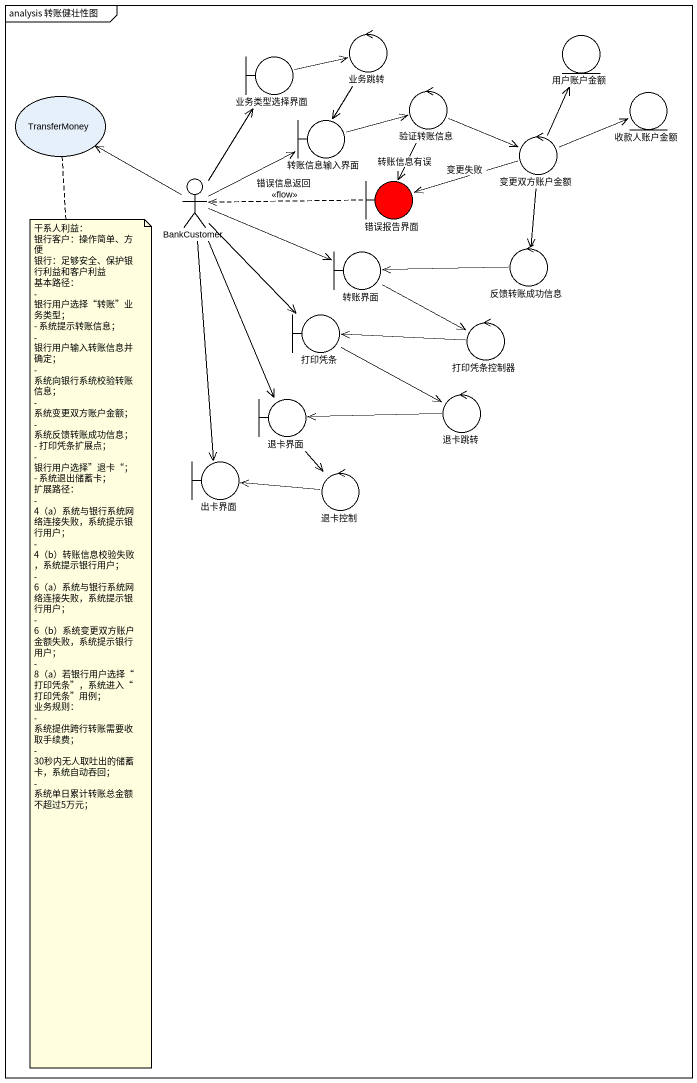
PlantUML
@startuml
mainframe analysis 转账健壮性图
control 业务跳转
entity 用户账户金额
boundary 业务类型选择界面
usecase TransferMoney
boundary 转账信息输入界面
control 验证转账信息
entity 收款人账户金额
control 变更双方账户金额
actor BankCustomer
boundary 错误报告界面 #FF0000
boundary 转账界面
control 反馈转账成功信息
boundary 打印凭条
control 打印凭条控制器
boundary 退卡界面
control 退卡跳转
boundary 出卡界面
control 退卡控制
业务跳转 --> 转账信息输入界面
业务类型选择界面 -right-> 业务跳转
转账信息输入界面 -right-> 验证转账信息
验证转账信息 -right-> 变更双方账户金额
验证转账信息 --> 错误报告界面 : 转账信息有误
变更双方账户金额 -up-> 用户账户金额
变更双方账户金额 -right-> 收款人账户金额
变更双方账户金额 -left-> 错误报告界面 : 变更失败
变更双方账户金额 --> 反馈转账成功信息
BankCustomer -up-> 业务类型选择界面
BankCustomer -up-> TransferMoney
BankCustomer -right-> 转账信息输入界面
BankCustomer -right-> 转账界面
BankCustomer --> 打印凭条
BankCustomer --> 退卡界面
BankCustomer --> 出卡界面
错误报告界面 .left.> BankCustomer : 错误信息返回\n<<flow>>
转账界面 -right-> 打印凭条控制器
反馈转账成功信息 -left-> 转账界面
打印凭条 -right-> 退卡跳转
打印凭条控制器 -left-> 打印凭条
退卡界面 --> 退卡控制
退卡跳转 -left-> 退卡界面
退卡控制 -left-> 出卡界面
note bottom of TransferMoney
  干系人利益：
  银行客户：操作简单、方便
  银行：足够安全、保护银行利益和客户利益
  基本路径：
  - 银行用户选择“转账”业务类型；
  - 系统提示转账信息；
  - 银行用户输入转账信息并确定；
  - 系统向银行系统校验转账信息；
  - 系统变更双方账户金额；
  - 系统反馈转账成功信息；
  - 打印凭条扩展点；
  - 银行用户选择”退卡“；
  - 系统退出储蓄卡；
  扩展路径：
  - 4（a）系统与银行系统网络连接失败，系统提示银行用户；
  - 4（b）转账信息校验失败，系统提示银行用户；
  - 6（a）系统与银行系统网络连接失败，系统提示银行用户；
  - 6（b）系统变更双方账户金额失败，系统提示银行用户；
  - 8（a）若银行用户选择“打印凭条”，系统进入“打印凭条”用例；
  业务规则：
  - 系统提供跨行转账需要收取手续费；
  - 30秒内无人取吐出的储蓄卡，系统自动吞回；
  - 系统单日累计转账总金额不超过5万元；
end note
@enduml
